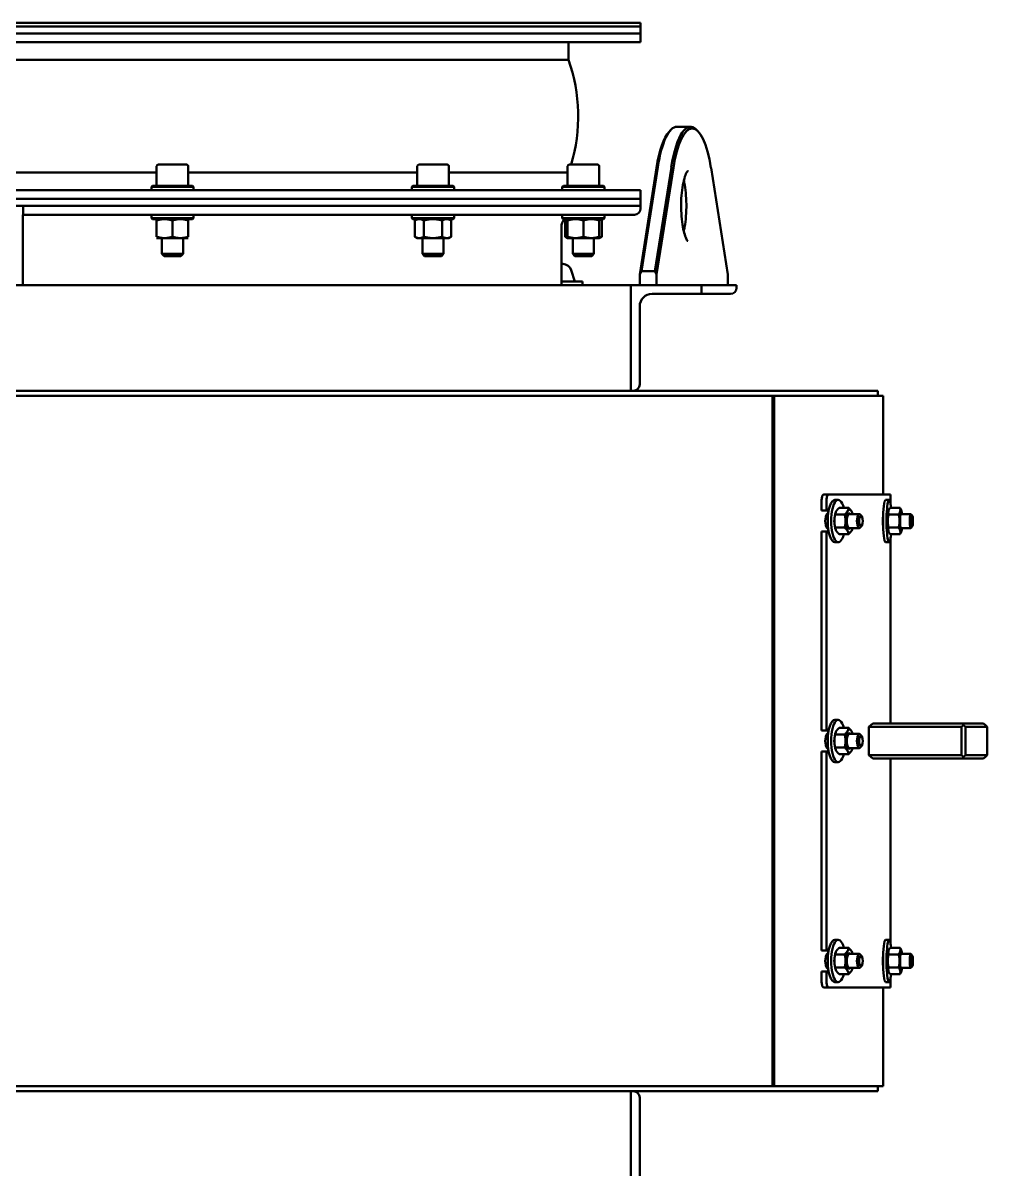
# Model space of a CAD drawing. Header units: metres. Extents: x 31500 to 1073645, y -1029792 to 61053.
# Drawn here: x 123115 to 124211, y -553795 to -552492 of the extents above; entities that cross this region are included whole.
import ezdxf

# ---------------------------------------------------------------- set-up
doc = ezdxf.new("R2010")
doc.units = ezdxf.units.M
doc.layers.add('Viditelné hrany(ISO)', color=7, linetype='Continuous', lineweight=50)

msp = doc.modelspace()

# ---------------------------------------------------------------- linework, layer by layer
at = {"layer": 'Viditelné hrany(ISO)'}
for p, q in [((122411.1, -552491.9), (123817.1, -552491.9)), ((122411.1, -552495.9), (123817.1, -552495.9)), ((122411.1, -552495.9), (123817.1, -552495.9)), ((123817.1, -552491.9), (123817.1, -552495.9)), ((123817.1, -552495.9), (123817.1, -552503.9)), ((122411.1, -552503.9), (123817.1, -552503.9)), ((122411.1, -552503.9), (123817.1, -552503.9)), ((122411.1, -552513.9), (123817.1, -552513.9)), ((123735.1, -552513.9), (123735.1, -552533.9)), ((123817.1, -552503.9), (123817.1, -552513.9)), ((122493.1, -552533.9), (123735.1, -552533.9)), ((123849.4, -552615.7), (123851.2, -552613.8)), ((123858.4, -552609.9), (123873.8, -552609.9)), ((123882.8, -552615.7), (123881.1, -552613.8)), ((123267.1, -552654.9), (123267.1, -552676.9)), ((123301.1, -552652.9), (123269.1, -552652.9)), ((123303.1, -552654.9), (123303.1, -552676.9)), ((123563.2, -552654.9), (123563.2, -552676.9)), ((123597.2, -552652.9), (123565.2, -552652.9)), ((123599.2, -552654.9), (123599.2, -552676.9)), ((123734.1, -552654.9), (123734.1, -552676.9)), ((123768.1, -552652.9), (123736.1, -552652.9)), ((123770.1, -552654.9), (123770.1, -552676.9)), ((123816.1, -552778), (123835.2, -552656.7)), ((123836.6, -552655.7), (123818, -552773.9)), ((123833.4, -552773.9), (123852, -552655.7)), ((123854.4, -552656.7), (123835.3, -552778)), ((123916.1, -552778), (123897.1, -552656.7)), ((122961.2, -552661.9), (123267.1, -552661.9)), ((123303.1, -552661.9), (123563.2, -552661.9)), ((123599.2, -552661.9), (123734.1, -552661.9)), ((122411.1, -552681.9), (123817.1, -552681.9)), ((123262.3, -552676.9), (123261.1, -552678.2)), ((123261.1, -552678.2), (123309.1, -552678.2)), ((123261.1, -552681.9), (123261.1, -552678.2)), ((123307.8, -552676.9), (123262.3, -552676.9)), ((123307.8, -552676.9), (123309.1, -552678.2)), ((123309.1, -552681.9), (123309.1, -552678.2)), ((123558.4, -552676.9), (123557.2, -552678.2)), ((123557.2, -552678.2), (123605.2, -552678.2)), ((123557.2, -552681.9), (123557.2, -552678.2)), ((123603.9, -552676.9), (123558.4, -552676.9)), ((123603.9, -552676.9), (123605.2, -552678.2)), ((123605.2, -552681.9), (123605.2, -552678.2)), ((123729.4, -552676.9), (123728.1, -552678.2)), ((123728.1, -552678.2), (123776.1, -552678.2)), ((123728.1, -552681.9), (123728.1, -552678.2)), ((123774.9, -552676.9), (123729.4, -552676.9)), ((123774.9, -552676.9), (123776.1, -552678.2)), ((123776.1, -552681.9), (123776.1, -552678.2)), ((123817.1, -552681.9), (123817.1, -552691.9)), ((122411.1, -552691.9), (123817.1, -552691.9)), ((122411.1, -552691.9), (123817.1, -552691.9)), ((123817.1, -552691.9), (123817.1, -552699.9)), ((122411.1, -552699.9), (123817.1, -552699.9)), ((123115.2, -552709.9), (123115.3, -552709.9)), ((123817.1, -552699.9), (123115.3, -552699.9)), ((123115.3, -552702.9), (123115.3, -552699.9)), ((123810.1, -552709.9), (123115.3, -552709.9)), ((123261.1, -552709.9), (123261.1, -552713.7)), ((123309.1, -552709.9), (123309.1, -552713.7)), ((123557.2, -552709.9), (123557.2, -552713.7)), ((123605.2, -552709.9), (123605.2, -552713.7)), ((123728.1, -552709.9), (123728.1, -552713.7)), ((123776.1, -552709.9), (123776.1, -552713.7)), ((123817.1, -552702.9), (123817.1, -552699.9)), ((123309.1, -552713.7), (123261.1, -552713.7)), ((123262.3, -552714.9), (123261.1, -552713.7)), ((123262.3, -552714.9), (123307.8, -552714.9)), ((123267.1, -552716.5), (123267.1, -552734.9)), ((123285.1, -552716.5), (123285.1, -552734.9)), ((123303.1, -552716.5), (123303.1, -552734.9)), ((123307.8, -552714.9), (123309.1, -552713.7)), ((123605.2, -552713.7), (123557.2, -552713.7)), ((123558.4, -552714.9), (123557.2, -552713.7)), ((123558.4, -552714.9), (123603.9, -552714.9)), ((123563.2, -552714.9), (123560.4, -552716.5)), ((123560.4, -552716.5), (123560.4, -552734.9)), ((123570.8, -552716.5), (123570.8, -552734.9)), ((123591.6, -552716.5), (123591.6, -552734.9)), ((123599.2, -552714.9), (123601.9, -552716.5)), ((123601.9, -552716.5), (123601.9, -552734.9)), ((123603.9, -552714.9), (123605.2, -552713.7)), ((123776.1, -552713.7), (123728.1, -552713.7)), ((123729.4, -552714.9), (123728.1, -552713.7)), ((123729.4, -552714.9), (123774.9, -552714.9)), ((123734.1, -552714.9), (123731.3, -552716.5)), ((123731.3, -552716.5), (123731.3, -552734.9)), ((123734.1, -552716.5), (123734.1, -552734.9)), ((123752.1, -552716.5), (123752.1, -552734.9)), ((123770.1, -552714.9), (123772.9, -552716.5)), ((123770.1, -552716.5), (123770.1, -552734.9)), ((123772.9, -552716.5), (123772.9, -552734.9)), ((123774.9, -552714.9), (123776.1, -552713.7)), ((123115.2, -552789.9), (123115.2, -552723.9)), ((123267.1, -552736.5), (123276.1, -552736.5)), ((123273.1, -552754.5), (123273.1, -552736.5)), ((123276.1, -552736.5), (123294.1, -552736.5)), ((123294.1, -552736.5), (123303.1, -552736.5)), ((123297.1, -552754.5), (123297.1, -552736.5)), ((123563.2, -552736.5), (123560.4, -552734.9)), ((123563.2, -552736.5), (123565.6, -552736.5)), ((123565.6, -552736.5), (123581.2, -552736.5)), ((123569.2, -552754.5), (123569.2, -552736.5)), ((123581.2, -552736.5), (123596.7, -552736.5)), ((123593.2, -552754.5), (123593.2, -552736.5)), ((123596.7, -552736.5), (123599.2, -552736.5)), ((123599.2, -552736.5), (123601.9, -552734.9)), ((123727.1, -552789.9), (123727.1, -552723.9)), ((123734.1, -552736.5), (123731.3, -552734.9)), ((123734.1, -552736.5), (123743.1, -552736.5)), ((123740.1, -552754.5), (123740.1, -552736.5)), ((123743.1, -552736.5), (123761.1, -552736.5)), ((123761.1, -552736.5), (123770.1, -552736.5)), ((123764.1, -552754.5), (123764.1, -552736.5)), ((123770.1, -552736.5), (123772.9, -552734.9)), ((123297.1, -552754.5), (123273.1, -552754.5)), ((123275.5, -552756.9), (123273.1, -552754.5)), ((123275.5, -552756.9), (123294.7, -552756.9)), ((123294.7, -552756.9), (123297.1, -552754.5)), ((123593.2, -552754.5), (123569.2, -552754.5)), ((123571.6, -552756.9), (123569.2, -552754.5)), ((123571.6, -552756.9), (123590.8, -552756.9)), ((123590.8, -552756.9), (123593.2, -552754.5)), ((123764.1, -552754.5), (123740.1, -552754.5)), ((123742.5, -552756.9), (123740.1, -552754.5)), ((123742.5, -552756.9), (123761.7, -552756.9)), ((123761.7, -552756.9), (123764.1, -552754.5)), ((123728.7, -552765.9), (123727.1, -552765.9)), ((123742.2, -552785.9), (123738.3, -552773)), ((123818, -552773.9), (123816.1, -552778)), ((123818, -552773.9), (123833.4, -552773.9)), ((123835.3, -552778), (123833.4, -552773.9)), ((123727.1, -552785.9), (123751.1, -552785.9)), ((123751.1, -552789.9), (123751.1, -552785.9)), ((123816.1, -552789.9), (123816.1, -552778)), ((123835.3, -552789.9), (123835.3, -552778)), ((123916.1, -552778), (123916.1, -552789.9)), ((122422.1, -552789.9), (123806.1, -552789.9)), ((123806.1, -552789.9), (123886.1, -552789.9)), ((123806.1, -552909.9), (123806.1, -552789.9)), ((123806.1, -552909.9), (123806.1, -552789.9)), ((123886.1, -552799.9), (123830.1, -552799.9)), ((123926.1, -552789.9), (123886.1, -552789.9)), ((123886.1, -552789.9), (123886.1, -552799.9)), ((123919.1, -552799.9), (123886.1, -552799.9)), ((123926.1, -552792.9), (123926.1, -552789.9)), ((123816.1, -552813.9), (123816.1, -552902.9)), ((123757.1, -552909.9), (123016.4, -552909.9)), ((123967, -552915.9), (123016.7, -552915.9)), ((123757.1, -552909.9), (123806.1, -552909.9)), ((123809.1, -552909.9), (123806.1, -552909.9)), ((123962.7, -552909.9), (123809.1, -552909.9)), ((124086.8, -552909.9), (123962.7, -552909.9)), ((123967, -552915.9), (123967, -553700.3)), ((123968.9, -552915.9), (123967, -552915.9)), ((123968.9, -553700.3), (123968.9, -552915.9)), ((124092.8, -552915.9), (123968.9, -552915.9)), ((124086.8, -552909.9), (124086.8, -552915.9)), ((124092.8, -552915.9), (124092.8, -553028.1)), ((124022.8, -553034.1), (124022.8, -553046.1)), ((124025, -553028.1), (124030.6, -553028.1)), ((124028.4, -553034.1), (124028.4, -553046.1)), ((124030.6, -553028.1), (124101.2, -553028.1)), ((124037.9, -553034.1), (124041.7, -553034.1)), ((124095.4, -553034.1), (124099.4, -553034.1)), ((124101.2, -553028.1), (124101.2, -553039.6)), ((124022.8, -553046.1), (124028.4, -553046.1)), ((124030.8, -553046.1), (124028.4, -553046.1)), ((124038.9, -553048), (124038.9, -553047.9)), ((124042.8, -553043.1), (124053.4, -553043.1)), ((124057.3, -553048), (124057.2, -553047.9)), ((124099.1, -553045.4), (124099.5, -553044.7)), ((124100.6, -553043.1), (124111.8, -553043.1)), ((124113.2, -553045.4), (124112.9, -553044.7)), ((124038.3, -553050.6), (124048.9, -553050.6)), ((124065.7, -553050.1), (124054, -553050.1)), ((124068.3, -553052.5), (124066.7, -553050.6)), ((124092.7, -553051.9), (124092.6, -553051.9)), ((124099, -553050.6), (124110.2, -553050.6)), ((124124, -553050.1), (124112.5, -553050.1)), ((124126, -553052.1), (124124.1, -553050.1)), ((124022.8, -553070.1), (124028.4, -553070.1)), ((124022.8, -553070.1), (124022.8, -553296.1)), ((124028.4, -553070.1), (124030.8, -553070.1)), ((124028.4, -553070.1), (124028.4, -553296.1)), ((124038.3, -553065.6), (124048.9, -553065.6)), ((124038.9, -553068.2), (124038.9, -553068.3)), ((124042.8, -553073.1), (124053.4, -553073.1)), ((124065.7, -553066.1), (124054, -553066.1)), ((124057.3, -553068.2), (124057.2, -553068.3)), ((124068.3, -553063.7), (124066.7, -553065.5)), ((124092.7, -553064.3), (124092.6, -553064.3)), ((124099, -553065.6), (124110.2, -553065.6)), ((124099.1, -553070.8), (124099.5, -553071.5)), ((124100.6, -553073.1), (124111.8, -553073.1)), ((124124, -553066.1), (124112.5, -553066.1)), ((124113.2, -553070.8), (124112.9, -553071.5)), ((124126, -553064), (124124.1, -553066)), ((124037.9, -553082.1), (124041.7, -553082.1)), ((124095.4, -553082.1), (124099.4, -553082.1)), ((124101.2, -553076.6), (124101.2, -553288.1)), ((124022.8, -553296.1), (124028.4, -553296.1)), ((124030.8, -553296.1), (124028.4, -553296.1)), ((124037.9, -553284.1), (124041.7, -553284.1)), ((124042.8, -553293.1), (124053.4, -553293.1)), ((124080.8, -553288.1), (124076.4, -553292.1)), ((124076.4, -553324.1), (124076.4, -553292.1)), ((124181.8, -553292.1), (124076.4, -553292.1)), ((124080.8, -553288.1), (124182.3, -553288.1)), ((124184, -553290.1), (124181.8, -553292.1)), ((124181.8, -553324.1), (124181.8, -553292.1)), ((124182.3, -553288.1), (124206.8, -553288.1)), ((124182.3, -553288.1), (124184, -553290.1)), ((124184, -553290.1), (124186.2, -553292.1)), ((124210.8, -553292.1), (124186.2, -553292.1)), ((124186.2, -553292.1), (124186.2, -553324.1)), ((124209, -553290.1), (124206.8, -553288.1)), ((124209, -553290.1), (124210.8, -553292.1)), ((124210.8, -553324.1), (124210.8, -553292.1)), ((124038.3, -553300.6), (124048.9, -553300.6)), ((124038.9, -553298), (124038.9, -553297.9)), ((124065.7, -553300.1), (124054, -553300.1)), ((124057.3, -553298), (124057.2, -553297.9)), ((124068.3, -553302.5), (124066.7, -553300.6)), ((124022.8, -553320.1), (124028.4, -553320.1)), ((124022.8, -553320.1), (124022.8, -553546.1)), ((124028.4, -553320.1), (124030.8, -553320.1)), ((124028.4, -553320.1), (124028.4, -553546.1)), ((124038.3, -553315.6), (124048.9, -553315.6)), ((124038.9, -553318.2), (124038.9, -553318.3)), ((124065.7, -553316.1), (124054, -553316.1)), ((124057.3, -553318.2), (124057.2, -553318.3)), ((124068.3, -553313.7), (124066.7, -553315.5)), ((124037.9, -553332.1), (124041.7, -553332.1)), ((124042.8, -553323.1), (124053.4, -553323.1)), ((124076.4, -553324.1), (124181.8, -553324.1)), ((124076.4, -553324.1), (124080.8, -553328.1)), ((124182.3, -553328.1), (124080.8, -553328.1)), ((124101.2, -553328.1), (124101.2, -553539.6)), ((124181.8, -553324.1), (124184, -553326.1)), ((124184, -553326.1), (124182.3, -553328.1)), ((124206.8, -553328.1), (124182.3, -553328.1)), ((124186.2, -553324.1), (124184, -553326.1)), ((124186.2, -553324.1), (124210.8, -553324.1)), ((124206.8, -553328.1), (124209, -553326.1)), ((124210.8, -553324.1), (124209, -553326.1)), ((124037.9, -553534.1), (124041.7, -553534.1)), ((124042.8, -553543.1), (124053.4, -553543.1)), ((124095.4, -553534.1), (124099.4, -553534.1)), ((124100.6, -553543.1), (124111.8, -553543.1)), ((124022.8, -553546.1), (124028.4, -553546.1)), ((124030.8, -553546.1), (124028.4, -553546.1)), ((124038.3, -553550.6), (124048.9, -553550.6)), ((124038.9, -553548), (124038.9, -553547.9)), ((124065.7, -553550.1), (124054, -553550.1)), ((124057.3, -553548), (124057.2, -553547.9)), ((124068.3, -553552.5), (124066.7, -553550.6)), ((124092.7, -553551.9), (124092.6, -553551.9)), ((124099, -553550.6), (124110.2, -553550.6)), ((124099.1, -553545.4), (124099.5, -553544.7)), ((124124, -553550.1), (124112.5, -553550.1)), ((124113.2, -553545.4), (124112.9, -553544.7)), ((124126, -553552.1), (124124.1, -553550.1)), ((124022.8, -553570.1), (124028.4, -553570.1)), ((124022.8, -553570.1), (124022.8, -553582.1)), ((124028.4, -553570.1), (124030.8, -553570.1)), ((124028.4, -553570.1), (124028.4, -553582.1)), ((124038.3, -553565.6), (124048.9, -553565.6)), ((124038.9, -553568.2), (124038.9, -553568.3)), ((124065.7, -553566.1), (124054, -553566.1)), ((124057.3, -553568.2), (124057.2, -553568.3)), ((124068.3, -553563.7), (124066.7, -553565.5)), ((124092.7, -553564.3), (124092.6, -553564.3)), ((124099, -553565.6), (124110.2, -553565.6)), ((124124, -553566.1), (124112.5, -553566.1)), ((124126, -553564), (124124.1, -553566)), ((124037.9, -553582.1), (124041.7, -553582.1)), ((124042.8, -553573.1), (124053.4, -553573.1)), ((124095.4, -553582.1), (124099.4, -553582.1)), ((124099.1, -553570.8), (124099.5, -553571.5)), ((124100.6, -553573.1), (124111.8, -553573.1)), ((124101.2, -553576.6), (124101.2, -553588.1)), ((124113.2, -553570.8), (124112.9, -553571.5)), ((124030.6, -553588.1), (124025, -553588.1)), ((124101.2, -553588.1), (124030.6, -553588.1)), ((124092.8, -553588.1), (124092.8, -553700.3)), ((123967, -553700.3), (123016.7, -553700.3)), ((123968.9, -553700.3), (123967, -553700.3)), ((123968.9, -553700.3), (124092.8, -553700.3)), ((124086.8, -553700.3), (124086.8, -553706.3)), ((123757.1, -553706.3), (123016.4, -553706.3)), ((123757.1, -553706.3), (123806.1, -553706.3)), ((123809.1, -553706.3), (123806.1, -553706.3)), ((123806.1, -553706.3), (123806.1, -553826.3)), ((123806.1, -553826.3), (123806.1, -553706.3)), ((123962.7, -553706.3), (123809.1, -553706.3)), ((123816.1, -553802.3), (123816.1, -553713.3)), ((124086.8, -553706.3), (123962.7, -553706.3))]:
    msp.add_line(p, q, dxfattribs=at)
for centre, radius, start, end in [((123556.2, -552597.9), 190, 343.1736, 19.6846), ((123269.1, -552654.9), 2, 90, 180), ((123301.1, -552654.9), 2, 0, 90), ((123565.2, -552654.9), 2, 90, 180), ((123597.2, -552654.9), 2, 0, 90), ((123736.1, -552654.9), 2, 90, 180), ((123768.1, -552654.9), 2, 0, 90), ((123810.1, -552702.9), 7, 270, 0), ((123741.1, -552723.9), 14, 139.9948, 180), ((123728.7, -552775.9), 10, 16.8393, 90), ((123830.1, -552813.9), 14, 90, 180), ((123919.1, -552792.9), 7, 270, 0), ((123809.1, -552902.9), 7, 270, 0), ((123809.1, -553713.3), 7, 0, 90)]:
    msp.add_arc(centre, radius, start, end, dxfattribs=at)
for centre, major_axis, ratio, start_param, end_param in [((123873.8, -552699.9), (0, 90), 0.278592, 5.988878, 7.340861), ((123856.5, -552699.9), (0, 88), 0.278592, 0.294307, 1.057676), ((123858.4, -552699.9), (0, 90), 0.278592, 0, 1.057676), ((123875.7, -552699.9), (0, 88), 0.278592, 5.225509, 7.340861), ((123115.2, -552723.9), (0, 14), 0.001745, 0, 1.570796), ((123115.3, -552702.9), (0, -7), 0.001745, 0, 1.570796), ((124037.9, -553058.1), (0, -24), 0.342925, 3.141593, 6.283185), ((124041.7, -553058.1), (0, -24), 0.342925, 2.246521, 7.178257), ((124095.4, -553058.1), (0, -24), 0.118779, 3.141593, 6.283185), ((124099.4, -553058.1), (0, -24), 0.118779, 2.246521, 7.178257), ((124030, -553058.1), (0, -8.8), 0.342925, 3.045458, 6.37932), ((124041.7, -553058.1), (0, 13), 0.342925, 0.684524, 1.570796), ((124054.4, -553058.1), (0, 13), 0.342925, 0.523599, 1.570796), ((124054.4, -553058.1), (0, -8.75), 0.342925, 2.724537, 6.700241), ((124054.4, -553058.1), (0, 13), 0.342925, 5.759587, 6.806784), ((124054.4, -553058.1), (0, -13), 0.342925, 2.23367, 2.617994), ((124065.7, -553058.1), (0, -8), 0.342925, 2.767894, 6.656884), ((124099.4, -553058.1), (0, 13), 0.118779, 0.523599, 1.570796), ((124099.4, -553058.1), (0, 13), 0.118779, 0.20871, 0.523599), ((124112.9, -553058.1), (0, 13), 0.118779, 0.523599, 1.570796), ((124112.9, -553058.1), (0, -8.75), 0.118779, 2.724537, 6.700241), ((124112.9, -553058.1), (0, 13), 0.118779, 5.759587, 6.806784), ((124112.9, -553058.1), (0, -13), 0.118779, 2.23367, 2.617994), ((124041.7, -553058.1), (0, 13), 0.342925, 1.570796, 2.457068), ((124054.4, -553058.1), (0, 13), 0.342925, 1.570796, 2.617994), ((124099.4, -553058.1), (0, 13), 0.118779, 1.570796, 2.617994), ((124112.9, -553058.1), (0, 13), 0.118779, 1.570796, 2.617994), ((124124, -553058.1), (0, -8), 0.118779, 3.02168, 6.403098), ((124054.4, -553058.1), (0, -13), 0.342925, 5.759587, 6.806784), ((124054.4, -553058.1), (0, -13), 0.342925, 0.523599, 0.907923), ((124099.4, -553058.1), (0, -13), 0.118779, 5.759587, 6.074476), ((124112.9, -553058.1), (0, -13), 0.118779, 5.759587, 6.806784), ((124112.9, -553058.1), (0, -13), 0.118779, 0.523599, 0.907923), ((124041.7, -553308.1), (0, -24), 0.342925, 2.246521, 7.178257), ((124037.9, -553308.1), (0, -24), 0.342925, 3.141593, 6.283185), ((124054.4, -553308.1), (0, 13), 0.342925, 0.523599, 1.570796), ((124054.4, -553308.1), (0, 13), 0.342925, 5.759587, 6.806784), ((124054.4, -553308.1), (0, -13), 0.342925, 2.233721, 2.617994), ((124030, -553308.1), (0, -8.8), 0.342925, 3.045436, 6.379297), ((124041.7, -553308.1), (0, 13), 0.342925, 0.684524, 1.570796), ((124041.7, -553308.1), (0, 13), 0.342925, 1.570796, 2.457068), ((124054.4, -553308.1), (0, 13), 0.342925, 1.570796, 2.617994), ((124054.4, -553308.1), (0, -8.75), 0.342925, 2.724684, 6.700387), ((124065.7, -553308.1), (0, -8), 0.342925, 2.767894, 6.656884), ((124054.4, -553308.1), (0, -13), 0.342925, 5.759587, 6.806784), ((124054.4, -553308.1), (0, -13), 0.342925, 0.523599, 0.907973), ((124037.9, -553558.1), (0, -24), 0.342925, 3.141593, 6.283185), ((124041.7, -553558.1), (0, -24), 0.342925, 2.246521, 7.178257), ((124095.4, -553558.1), (0, -24), 0.118779, 3.141593, 6.283185), ((124099.4, -553558.1), (0, -24), 0.118779, 2.246521, 7.178257), ((124030, -553558.1), (0, -8.8), 0.342925, 3.045436, 6.379297), ((124041.7, -553558.1), (0, 13), 0.342925, 0.684524, 1.570796), ((124054.4, -553558.1), (0, 13), 0.342925, 0.523599, 1.570796), ((124054.4, -553558.1), (0, -8.75), 0.342925, 2.724684, 6.700387), ((124054.4, -553558.1), (0, 13), 0.342925, 5.759587, 6.806784), ((124054.4, -553558.1), (0, -13), 0.342925, 2.233721, 2.617994), ((124065.7, -553558.1), (0, -8), 0.342925, 2.767894, 6.656884), ((124099.4, -553558.1), (0, 13), 0.118779, 0.523599, 1.570796), ((124099.4, -553558.1), (0, 13), 0.118779, 0.20871, 0.523599), ((124112.9, -553558.1), (0, 13), 0.118779, 0.523599, 1.570796), ((124112.9, -553558.1), (0, -8.75), 0.118779, 2.724684, 6.700387), ((124112.9, -553558.1), (0, 13), 0.118779, 5.759587, 6.806784), ((124112.9, -553558.1), (0, -13), 0.118779, 2.233721, 2.617994), ((124124, -553558.1), (0, -8), 0.118779, 3.02168, 6.403098), ((124041.7, -553558.1), (0, 13), 0.342925, 1.570796, 2.457068), ((124054.4, -553558.1), (0, 13), 0.342925, 1.570796, 2.617994), ((124054.4, -553558.1), (0, -13), 0.342925, 5.759587, 6.806784), ((124054.4, -553558.1), (0, -13), 0.342925, 0.523599, 0.907973), ((124099.4, -553558.1), (0, 13), 0.118779, 1.570796, 2.617994), ((124099.4, -553558.1), (0, -13), 0.118779, 5.759587, 6.074476), ((124112.9, -553558.1), (0, 13), 0.118779, 1.570796, 2.617994), ((124112.9, -553558.1), (0, -13), 0.118779, 5.759587, 6.806784), ((124112.9, -553558.1), (0, -13), 0.118779, 0.523599, 0.907973)]:
    msp.add_ellipse(centre, major_axis=major_axis, ratio=ratio, start_param=start_param, end_param=end_param, dxfattribs=at)
for centre, ratio in [((124067.5, -553058.1), 0.342925), ((124125.9, -553058.1), 0.118779), ((124067.5, -553308.1), 0.342925), ((124067.5, -553558.1), 0.342925), ((124125.9, -553558.1), 0.118779)]:
    msp.add_ellipse(centre, major_axis=(0, 6), ratio=ratio, dxfattribs=at)
for points, knots in [([(123870.9, -552740.1), (123870.9, -552740.1), (123870.9, -552740.1), (123870.7, -552740), (123870.3, -552739.5), (123869.2, -552737.7), (123868.5, -552736.2), (123867, -552732.1), (123866.2, -552729.4), (123864.9, -552722.9), (123864.3, -552719), (123863.5, -552710.7), (123863.2, -552706.2), (123863.1, -552697.2), (123863.2, -552692.6), (123863.9, -552683.8), (123864.4, -552679.7), (123865.8, -552672.3), (123866.6, -552669.1), (123868.2, -552664.1), (123869.1, -552662.2), (123870.4, -552660.1), (123870.9, -552659.7), (123870.9, -552659.7), (123870.9, -552659.7), (123870.9, -552659.7)], [3.329228, 3.329228, 3.329228, 3.329228, 3.371742, 3.371742, 3.56652, 3.56652, 3.796899, 3.796899, 4.069055, 4.069055, 4.365146, 4.365146, 4.671336, 4.671336, 4.980527, 4.980527, 5.288011, 5.288011, 5.587389, 5.587389, 5.864563, 5.864563, 6.093519, 6.093519, 6.09555, 6.09555, 6.09555, 6.09555]), ([(123866.1, -552671.1), (123866.3, -552671.9), (123866.5, -552672.7), (123867.4, -552676.9), (123867.9, -552680.8), (123868.8, -552689.1), (123869, -552693.6), (123869.1, -552702.6), (123869, -552707.2), (123868.3, -552716), (123867.8, -552720.2), (123866.8, -552725.6), (123866.5, -552727.2), (123866.1, -552728.7)], [0.855376, 0.855376, 0.855376, 0.855376, 0.927462, 0.927462, 1.223553, 1.223553, 1.529743, 1.529743, 1.838934, 1.838934, 2.146418, 2.146418, 2.286217, 2.286217, 2.286217, 2.286217]), ([(124022.8, -553034.1), (124022.8, -553033.3), (124022.9, -553032.5), (124023.1, -553031), (124023.3, -553030.4), (124023.7, -553029.3), (124023.9, -553028.8), (124024.4, -553028.2), (124024.7, -553028.1), (124025, -553028.1)], [-1.8081156, -1.8081156, -1.8081156, -1.8081156, -1.6951095, -1.6951095, -1.5821035, -1.5821035, -1.4690967, -1.4690967, -1.3560899, -1.3560899, -1.3560899, -1.3560899]), ([(124030.6, -553028.1), (124030.3, -553028.1), (124030, -553028.2), (124029.5, -553028.8), (124029.2, -553029.3), (124028.8, -553030.4), (124028.7, -553031), (124028.4, -553032.5), (124028.4, -553033.3), (124028.4, -553034.1)], [1.3560897, 1.3560897, 1.3560897, 1.3560897, 1.4690965, 1.4690965, 1.5821033, 1.5821033, 1.6951093, 1.6951093, 1.8081153, 1.8081153, 1.8081153, 1.8081153]), ([(124092.7, -553065.2), (124092.7, -553064.9), (124092.6, -553064.5), (124092.5, -553062.9), (124092.5, -553061.5), (124092.4, -553058.7), (124092.4, -553057), (124092.5, -553053.9), (124092.6, -553052.5), (124092.7, -553051.2), (124092.7, -553051.1), (124092.7, -553051)], [-0.4612894, -0.4612894, -0.4612894, -0.4612894, -0.4427537, -0.4427537, -0.3759658, -0.3759658, -0.3173987, -0.3173987, -0.2657813, -0.2657813, -0.2613102, -0.2613102, -0.2613102, -0.2613102]), ([(124092.7, -553565.2), (124092.7, -553564.9), (124092.6, -553564.5), (124092.5, -553562.9), (124092.5, -553561.5), (124092.4, -553558.7), (124092.4, -553557), (124092.5, -553553.9), (124092.6, -553552.5), (124092.7, -553551.2), (124092.7, -553551.1), (124092.7, -553551)], [-0.4612894, -0.4612894, -0.4612894, -0.4612894, -0.4427537, -0.4427537, -0.3759658, -0.3759658, -0.3173987, -0.3173987, -0.2657814, -0.2657814, -0.2613102, -0.2613102, -0.2613102, -0.2613102]), ([(124025, -553588.1), (124024.7, -553588.1), (124024.4, -553587.9), (124023.9, -553587.3), (124023.7, -553586.9), (124023.3, -553585.8), (124023.1, -553585.1), (124022.9, -553583.6), (124022.8, -553582.8), (124022.8, -553582.1)], [-0.4520257, -0.4520257, -0.4520257, -0.4520257, -0.3390189, -0.3390189, -0.2260121, -0.2260121, -0.113006, -0.113006, 0, 0, 0, 0]), ([(124028.4, -553582.1), (124028.4, -553582.8), (124028.4, -553583.6), (124028.7, -553585.1), (124028.8, -553585.8), (124029.2, -553586.9), (124029.5, -553587.3), (124030, -553587.9), (124030.3, -553588.1), (124030.6, -553588.1)], [0, 0, 0, 0, 0.113006, 0.113006, 0.2260121, 0.2260121, 0.3390189, 0.3390189, 0.4520257, 0.4520257, 0.4520257, 0.4520257])]:
    msp.add_open_spline(points, degree=3, knots=knots, dxfattribs=at)
for points, weights in [([(123276.1, -552714.9), (123271.9, -552714.9), (123267.1, -552716.5)], [2.1354555294, 2.13545552941, 1.98213672051]), ([(123285.1, -552716.5), (123280.2, -552714.9), (123276.1, -552714.9)], [1.98213672049, 2.1354555294, 2.1354555294]), ([(123294.1, -552714.9), (123289.9, -552714.9), (123285.1, -552716.5)], [2.13545552942, 2.13545552942, 1.98213672052]), ([(123303.1, -552716.5), (123298.2, -552714.9), (123294.1, -552714.9)], [1.9821367205, 2.13545552942, 2.13545552942]), ([(123565.6, -552714.9), (123563.2, -552714.9), (123560.4, -552716.5)], [2.13545552944, 2.13545552944, 1.98213672054]), ([(123570.8, -552716.5), (123568, -552714.9), (123565.6, -552714.9)], [1.98213672054, 2.13545552945, 2.13545552944]), ([(123581.2, -552714.9), (123576.3, -552714.9), (123570.8, -552716.5)], [2.1354555294, 2.13545552941, 1.98213672051]), ([(123591.6, -552716.5), (123586, -552714.9), (123581.2, -552714.9)], [1.98213672049, 2.1354555294, 2.1354555294]), ([(123596.7, -552714.9), (123594.3, -552714.9), (123591.6, -552716.5)], [2.13545552942, 2.13545552942, 1.98213672052]), ([(123601.9, -552716.5), (123599.2, -552714.9), (123596.7, -552714.9)], [1.9821367205, 2.13545552942, 2.13545552942]), ([(123734.1, -552715.3), (123732.8, -552715.7), (123731.3, -552716.5)], [2.09844300249, 2.06012481495, 1.98213672056]), ([(123743.1, -552714.9), (123738.9, -552714.9), (123734.1, -552716.5)], [2.13545552944, 2.13545552944, 1.98213672054]), ([(123752.1, -552716.5), (123747.3, -552714.9), (123743.1, -552714.9)], [1.98213672054, 2.13545552944, 2.13545552944]), ([(123761.1, -552714.9), (123756.9, -552714.9), (123752.1, -552716.5)], [2.1354555294, 2.13545552941, 1.98213672051]), ([(123770.1, -552716.5), (123765.3, -552714.9), (123761.1, -552714.9)], [1.98213672049, 2.1354555294, 2.1354555294]), ([(123772.9, -552716.5), (123771.4, -552715.7), (123770.1, -552715.3)], [1.98213672049, 2.06012481489, 2.09844300244]), ([(123267.1, -552734.9), (123271.9, -552736.5), (123276.1, -552736.5)], [1.98213672049, 2.13545552939, 2.1354555294]), ([(123276.1, -552736.5), (123280.2, -552736.5), (123285.1, -552734.9)], [2.1354555294, 2.1354555294, 1.98213672051]), ([(123285.1, -552734.9), (123289.9, -552736.5), (123294.1, -552736.5)], [1.98213672051, 2.13545552943, 2.13545552943]), ([(123294.1, -552736.5), (123298.2, -552736.5), (123303.1, -552734.9)], [2.13545552943, 2.13545552944, 1.98213672054]), ([(123560.4, -552734.9), (123563.2, -552736.5), (123565.6, -552736.5)], [1.98213672047, 2.13545552937, 2.13545552937]), ([(123565.6, -552736.5), (123568, -552736.5), (123570.8, -552734.9)], [2.13545552937, 2.13545552937, 1.98213672048]), ([(123570.8, -552734.9), (123576.3, -552736.5), (123581.2, -552736.5)], [1.98213672049, 2.13545552939, 2.1354555294]), ([(123581.2, -552736.5), (123586, -552736.5), (123591.6, -552734.9)], [2.1354555294, 2.1354555294, 1.98213672051]), ([(123591.6, -552734.9), (123594.3, -552736.5), (123596.7, -552736.5)], [1.98213672051, 2.13545552943, 2.13545552943]), ([(123596.7, -552736.5), (123599.2, -552736.5), (123601.9, -552734.9)], [2.13545552943, 2.13545552944, 1.98213672054]), ([(123731.3, -552734.9), (123732.8, -552735.7), (123734.1, -552736.1)], [1.98213672049, 2.06012481488, 2.09844300242]), ([(123734.1, -552734.9), (123738.9, -552736.5), (123743.1, -552736.5)], [1.98213672047, 2.13545552937, 2.13545552937]), ([(123743.1, -552736.5), (123747.3, -552736.5), (123752.1, -552734.9)], [2.13545552937, 2.13545552937, 1.98213672048]), ([(123752.1, -552734.9), (123756.9, -552736.5), (123761.1, -552736.5)], [1.98213672049, 2.13545552939, 2.1354555294]), ([(123761.1, -552736.5), (123765.3, -552736.5), (123770.1, -552734.9)], [2.1354555294, 2.1354555294, 1.98213672051]), ([(123770.1, -552736.1), (123771.4, -552735.7), (123772.9, -552734.9)], [2.09844300244, 2.0601248149, 1.98213672051]), ([(124039.4, -553046.8), (124038.4, -553048.6), (124038.3, -553050.6)], [2.27846433289, 2.27846433289, 2.11487795386]), ([(124042.8, -553043.1), (124040.5, -553045.1), (124039.4, -553046.8)], [2.11487795384, 2.27846433289, 2.27846433289]), ([(124048.9, -553050.6), (124051.2, -553048.6), (124052.2, -553046.8)], [2.11487795384, 2.27846433288, 2.27846433288]), ([(124052.2, -553046.8), (124053.3, -553045.1), (124053.4, -553043.1)], [2.32050445607, 2.32050445607, 2.15389973199]), ([(124053.4, -553043.1), (124055.6, -553045.1), (124056.7, -553046.8)], [2.11487795383, 2.27846433288, 2.27846433288]), ([(124056.7, -553046.8), (124057, -553047.3), (124057.2, -553047.9)], [2.27846433288, 2.27846433288, 2.26364903919]), ([(124098.6, -553046.8), (124098.3, -553048.6), (124099, -553050.6)], [2.12779107408, 2.12779107408, 1.9750225483]), ([(124100.6, -553043.1), (124099, -553045.1), (124098.6, -553046.8)], [1.9750225483, 2.12779107408, 2.12779107408]), ([(124110.2, -553050.6), (124111.8, -553048.6), (124112.1, -553046.8)], [1.96093304486, 2.11261174374, 2.11261174374]), ([(124112.1, -553046.8), (124112.5, -553045.1), (124111.8, -553043.1)], [2.15198949291, 2.15198949291, 1.99748359884]), ([(124111.8, -553043.1), (124112.4, -553043.9), (124112.9, -553044.7)], [1.96093304485, 2.02274285791, 2.05936486927]), ([(124038.3, -553050.6), (124037.2, -553054.6), (124037.2, -553058.1)], [1.92773052925, 2.07684100461, 2.07684100461]), ([(124037.2, -553058.1), (124037.2, -553061.6), (124038.3, -553065.6)], [2.07684100461, 2.07684100461, 1.92773052925]), ([(124050, -553058.1), (124050, -553054.6), (124048.9, -553050.6)], [2.10978492654, 2.10978492653, 1.95830918399]), ([(124048.9, -553065.6), (124050, -553061.6), (124050, -553058.1)], [1.95830918399, 2.10978492654, 2.10978492654]), ([(124099, -553050.6), (124097.9, -553054.6), (124097.9, -553058.1)], [1.90663407339, 2.05411273222, 2.05411273222]), ([(124097.9, -553058.1), (124097.9, -553061.6), (124099, -553065.6)], [2.05411273222, 2.05411273222, 1.90663407339]), ([(124111.4, -553058.1), (124111.4, -553054.6), (124110.2, -553050.6)], [2.0923991933, 2.0923991933, 1.94217169024]), ([(124110.2, -553065.6), (124111.4, -553061.6), (124111.4, -553058.1)], [1.94217169024, 2.0923991933, 2.0923991933]), ([(124038.3, -553065.6), (124038.4, -553067.6), (124039.4, -553069.3)], [2.11487795384, 2.27846433288, 2.27846433288]), ([(124039.4, -553069.3), (124040.5, -553071.1), (124042.8, -553073.1)], [2.27846433288, 2.27846433288, 2.11487795385]), ([(124052.2, -553069.3), (124051.2, -553067.6), (124048.9, -553065.6)], [2.27846433288, 2.27846433288, 2.11487795385]), ([(124053.4, -553073.1), (124053.3, -553071.1), (124052.2, -553069.3)], [2.15389973201, 2.32050445607, 2.32050445607]), ([(124056.7, -553069.3), (124055.6, -553071.1), (124053.4, -553073.1)], [2.27846433289, 2.27846433289, 2.11487795385]), ([(124057.2, -553068.3), (124057, -553068.8), (124056.7, -553069.3)], [2.2636490392, 2.27846433289, 2.27846433289]), ([(124099, -553065.6), (124098.3, -553067.6), (124098.6, -553069.3)], [1.9750225483, 2.12779107407, 2.12779107407]), ([(124098.6, -553069.3), (124099, -553071.1), (124100.6, -553073.1)], [2.12779107407, 2.12779107407, 1.9750225483]), ([(124112.1, -553069.3), (124111.8, -553067.6), (124110.2, -553065.6)], [2.11411515801, 2.11411515801, 1.96232851883]), ([(124111.8, -553073.1), (124112.5, -553071.1), (124112.1, -553069.3)], [1.99887907281, 2.15349290718, 2.15349290717]), ([(124112.9, -553071.5), (124112.4, -553072.2), (124111.8, -553073.1)], [2.06083039105, 2.02418231809, 1.96232851884]), ([(124039.4, -553296.8), (124038.4, -553298.6), (124038.3, -553300.6)], [2.27846433289, 2.27846433289, 2.11487795386]), ([(124042.8, -553293.1), (124040.5, -553295.1), (124039.4, -553296.8)], [2.11487795384, 2.27846433289, 2.27846433289]), ([(124048.9, -553300.6), (124051.2, -553298.6), (124052.2, -553296.8)], [2.11487795384, 2.27846433288, 2.27846433288]), ([(124052.2, -553296.8), (124053.3, -553295.1), (124053.4, -553293.1)], [2.32050445607, 2.32050445607, 2.15389973199]), ([(124053.4, -553293.1), (124055.6, -553295.1), (124056.7, -553296.8)], [2.11487795383, 2.27846433288, 2.27846433288]), ([(124056.7, -553296.8), (124057, -553297.3), (124057.2, -553297.9)], [2.27846433288, 2.27846433288, 2.26364903919]), ([(124038.3, -553300.6), (124037.2, -553304.6), (124037.2, -553308.1)], [1.92773052925, 2.07684100461, 2.07684100461]), ([(124037.2, -553308.1), (124037.2, -553311.6), (124038.3, -553315.6)], [2.07684100461, 2.07684100461, 1.92773052925]), ([(124050, -553308.1), (124050, -553304.6), (124048.9, -553300.6)], [2.10978492654, 2.10978492653, 1.95830918399]), ([(124048.9, -553315.6), (124050, -553311.6), (124050, -553308.1)], [1.95830918399, 2.10978492654, 2.10978492653]), ([(124038.3, -553315.6), (124038.4, -553317.6), (124039.4, -553319.3)], [2.11487795383, 2.27846433288, 2.27846433288]), ([(124039.4, -553319.3), (124040.5, -553321.1), (124042.8, -553323.1)], [2.27846433288, 2.27846433288, 2.11487795385]), ([(124052.2, -553319.3), (124051.2, -553317.6), (124048.9, -553315.6)], [2.27846433288, 2.27846433288, 2.11487795385]), ([(124053.4, -553323.1), (124053.3, -553321.1), (124052.2, -553319.3)], [2.15389973201, 2.32050445607, 2.32050445607]), ([(124056.7, -553319.3), (124055.6, -553321.1), (124053.4, -553323.1)], [2.27846433289, 2.27846433289, 2.11487795385]), ([(124057.2, -553318.3), (124057, -553318.8), (124056.7, -553319.3)], [2.2636490392, 2.27846433289, 2.27846433289]), ([(124042.8, -553543.1), (124040.5, -553545.1), (124039.4, -553546.8)], [2.11487795384, 2.27846433289, 2.27846433289]), ([(124052.2, -553546.8), (124053.3, -553545.1), (124053.4, -553543.1)], [2.32050445607, 2.32050445607, 2.15389973199]), ([(124053.4, -553543.1), (124055.6, -553545.1), (124056.7, -553546.8)], [2.11487795383, 2.27846433288, 2.27846433288]), ([(124100.6, -553543.1), (124099, -553545.1), (124098.6, -553546.8)], [1.9750225483, 2.12779107408, 2.12779107408]), ([(124112.1, -553546.8), (124112.5, -553545.1), (124111.8, -553543.1)], [2.15198949291, 2.15198949291, 1.99748359884]), ([(124111.8, -553543.1), (124112.4, -553543.9), (124112.9, -553544.7)], [1.96093304485, 2.02274285791, 2.05936486927]), ([(124038.3, -553550.6), (124037.2, -553554.6), (124037.2, -553558.1)], [1.92773052925, 2.07684100461, 2.07684100461]), ([(124039.4, -553546.8), (124038.4, -553548.6), (124038.3, -553550.6)], [2.27846433289, 2.27846433289, 2.11487795386]), ([(124048.9, -553550.6), (124051.2, -553548.6), (124052.2, -553546.8)], [2.11487795384, 2.27846433288, 2.27846433288]), ([(124050, -553558.1), (124050, -553554.6), (124048.9, -553550.6)], [2.10978492654, 2.10978492653, 1.95830918399]), ([(124056.7, -553546.8), (124057, -553547.3), (124057.2, -553547.9)], [2.27846433288, 2.27846433288, 2.26364903919]), ([(124099, -553550.6), (124097.9, -553554.6), (124097.9, -553558.1)], [1.90663407339, 2.05411273222, 2.05411273222]), ([(124098.6, -553546.8), (124098.3, -553548.6), (124099, -553550.6)], [2.12779107408, 2.12779107408, 1.9750225483]), ([(124110.2, -553550.6), (124111.8, -553548.6), (124112.1, -553546.8)], [1.96093304486, 2.11261174374, 2.11261174374]), ([(124111.4, -553558.1), (124111.4, -553554.6), (124110.2, -553550.6)], [2.0923991933, 2.0923991933, 1.94217169024]), ([(124037.2, -553558.1), (124037.2, -553561.6), (124038.3, -553565.6)], [2.07684100461, 2.07684100461, 1.92773052925]), ([(124038.3, -553565.6), (124038.4, -553567.6), (124039.4, -553569.3)], [2.11487795384, 2.27846433288, 2.27846433288]), ([(124039.4, -553569.3), (124040.5, -553571.1), (124042.8, -553573.1)], [2.27846433288, 2.27846433288, 2.11487795385]), ([(124048.9, -553565.6), (124050, -553561.6), (124050, -553558.1)], [1.95830918399, 2.10978492654, 2.10978492653]), ([(124052.2, -553569.3), (124051.2, -553567.6), (124048.9, -553565.6)], [2.27846433288, 2.27846433288, 2.11487795385]), ([(124053.4, -553573.1), (124053.3, -553571.1), (124052.2, -553569.3)], [2.15389973201, 2.32050445607, 2.32050445607]), ([(124056.7, -553569.3), (124055.6, -553571.1), (124053.4, -553573.1)], [2.27846433289, 2.27846433289, 2.11487795385]), ([(124057.2, -553568.3), (124057, -553568.8), (124056.7, -553569.3)], [2.2636490392, 2.27846433289, 2.27846433289]), ([(124097.9, -553558.1), (124097.9, -553561.6), (124099, -553565.6)], [2.05411273222, 2.05411273222, 1.90663407339]), ([(124099, -553565.6), (124098.3, -553567.6), (124098.6, -553569.3)], [1.9750225483, 2.12779107407, 2.12779107407]), ([(124098.6, -553569.3), (124099, -553571.1), (124100.6, -553573.1)], [2.12779107407, 2.12779107407, 1.9750225483]), ([(124110.2, -553565.6), (124111.4, -553561.6), (124111.4, -553558.1)], [1.94217169024, 2.0923991933, 2.0923991933]), ([(124112.1, -553569.3), (124111.8, -553567.6), (124110.2, -553565.6)], [2.11411515801, 2.11411515801, 1.96232851883]), ([(124111.8, -553573.1), (124112.5, -553571.1), (124112.1, -553569.3)], [1.99887907281, 2.15349290717, 2.15349290717]), ([(124112.9, -553571.5), (124112.4, -553572.2), (124111.8, -553573.1)], [2.06083039105, 2.02418231809, 1.96232851884])]:
    msp.add_rational_spline(points, weights, degree=2, dxfattribs=at)

doc.saveas('drawing.dxf')
